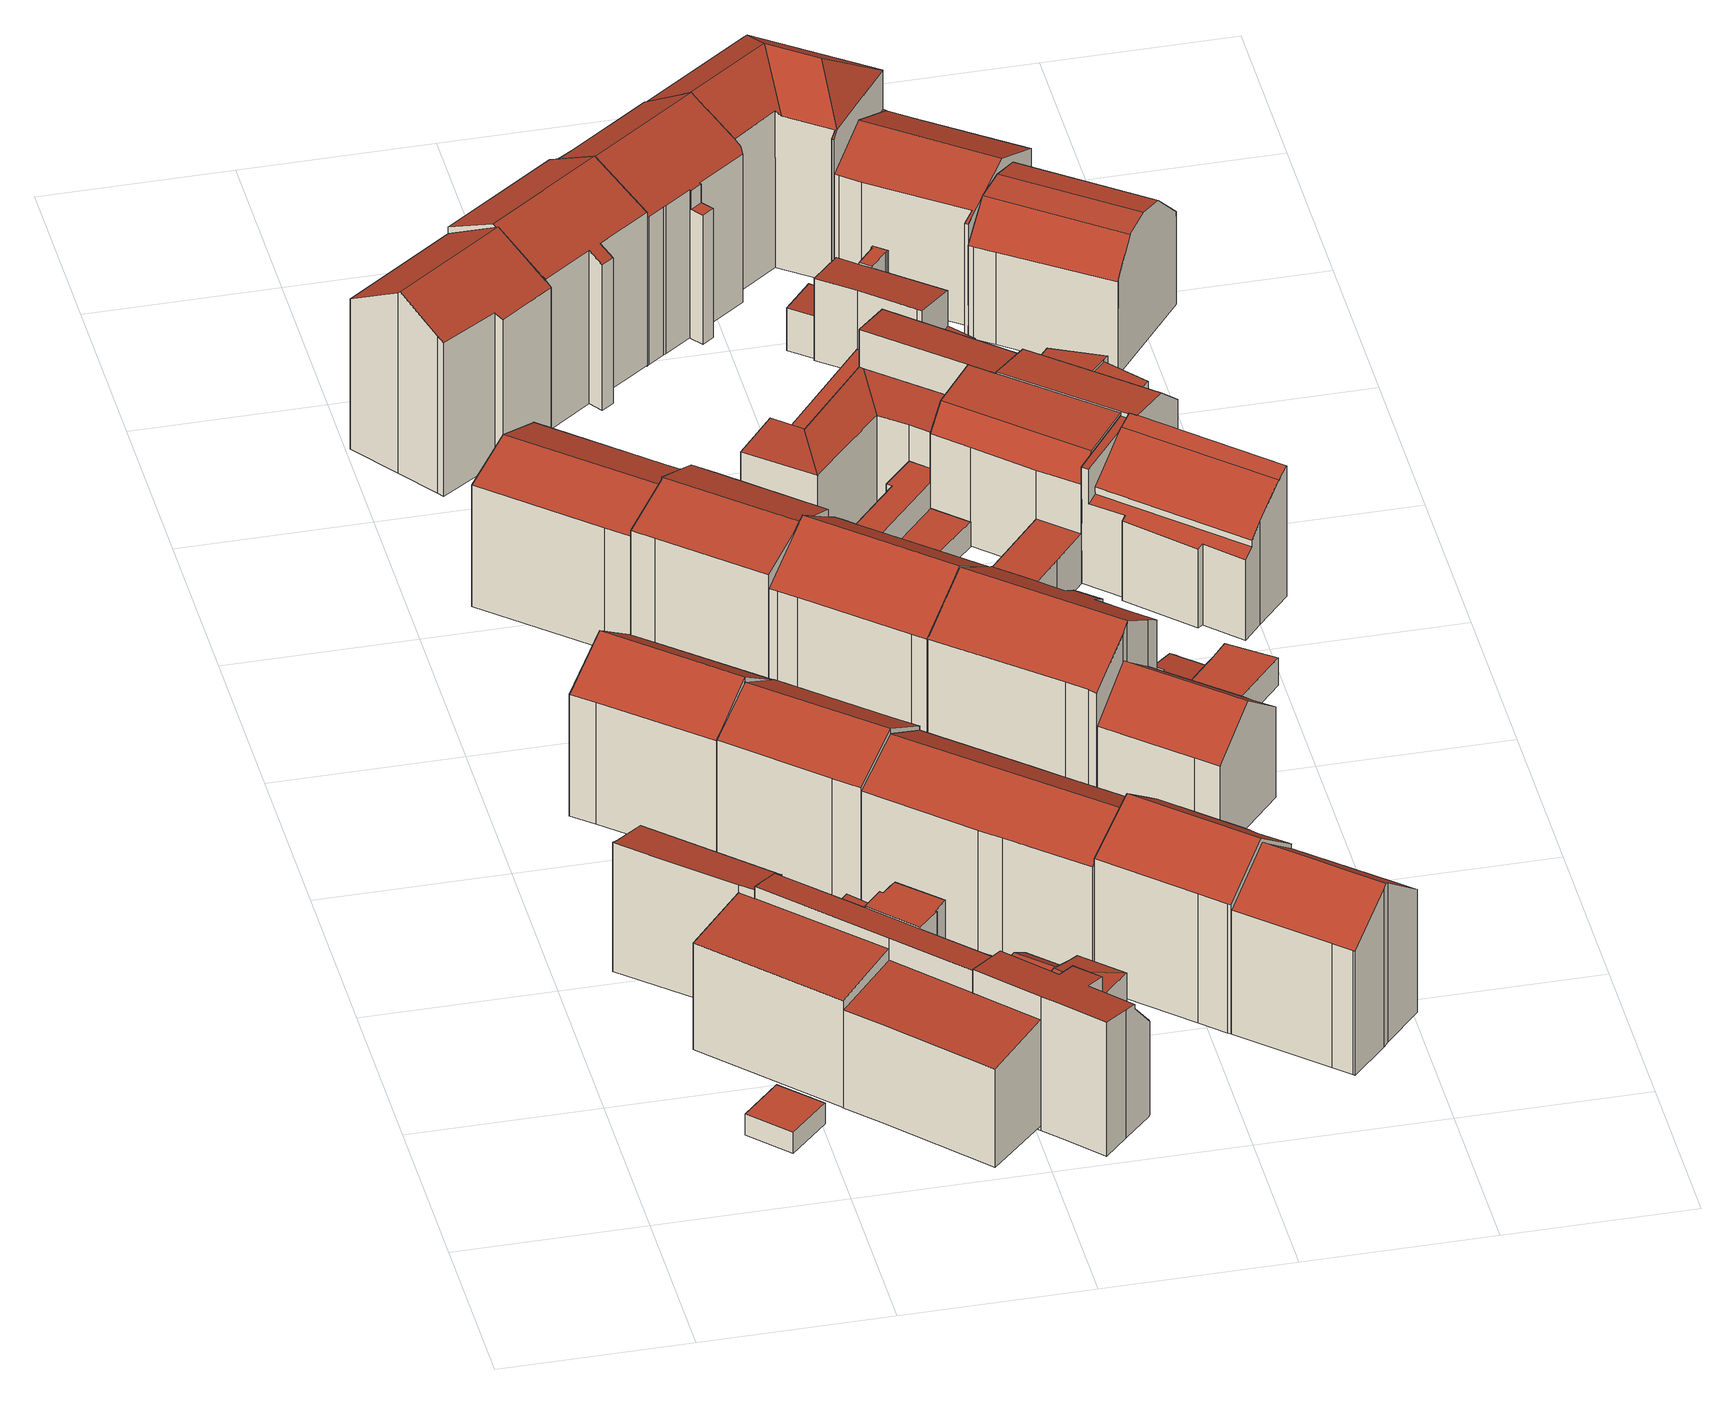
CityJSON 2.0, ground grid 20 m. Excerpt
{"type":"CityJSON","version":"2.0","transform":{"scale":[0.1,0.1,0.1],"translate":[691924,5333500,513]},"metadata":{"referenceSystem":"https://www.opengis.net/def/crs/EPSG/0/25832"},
"CityObjects":{
"building1":{"type":"Building","attributes":{"Gemeindeschluessel":"09162000","HoeheDach":"517.312","HoeheGrund":"514.780","Methode":"1000","NiedrigsteTraufeDesGebaeudes":"517.312","Geometrietyp2DReferenz":"3000","function":"31001_2000","roofType":"1000","measuredHeight":2.53},"geometry":[{"type":"MultiSurface","lod":"2","boundaries":[[[0,1,2,3]],[[3,2,4,5]],[[6,7,1,0]],[[2,1,7,4]],[[5,4,7,6]],[[5,6,0,3]]],"semantics":{"surfaces":[{"type":"WallSurface"},{"type":"RoofSurface"},{"type":"GroundSurface"}],"values":[0,0,0,1,0,2]}}]},
"building2":{"type":"Building","attributes":{"Gemeindeschluessel":"09162000","HoeheDach":"529.762","HoeheGrund":"514.410","Methode":"1000","NiedrigsteTraufeDesGebaeudes":"528.409","Geometrietyp2DReferenz":"3000","function":"31001_1000","roofType":"2100","measuredHeight":15.35,"storeysAboveGround":4},"geometry":[{"type":"MultiSurface","lod":"2","boundaries":[[[8,9,10,11,12,13]],[[14,15,16,17,18,19]],[[20,11,10,21,22,23]],[[24,25,26,27]],[[28,27,26,29,14,19]],[[29,26,25,13,12,11,20,23,16,15,14]],[[17,16,23,22]],[[8,13,25,24]],[[9,8,24,27,28,19,18,17,22,21,10]]],"semantics":{"surfaces":[{"type":"WallSurface"},{"type":"RoofSurface"},{"type":"GroundSurface"}],"values":[0,0,0,0,0,1,0,0,2]}}]},
"building3":{"type":"Building","attributes":{"Gemeindeschluessel":"09162000","HoeheDach":"528.699","HoeheGrund":"514.810","Methode":"2000","NiedrigsteTraufeDesGebaeudes":"527.477","Geometrietyp2DReferenz":"3000","function":"31001_1000","roofType":"1000","measuredHeight":13.89,"storeysAboveGround":3},"geometry":[{"type":"MultiSurface","lod":"2","boundaries":[[[30,31,32,33,34]],[[35,32,31,36]],[[37,33,32,35]],[[38,30,34,39]],[[39,34,33,37]],[[39,37,35,36,38]],[[36,31,30,38]]],"semantics":{"surfaces":[{"type":"RoofSurface"},{"type":"WallSurface"},{"type":"GroundSurface"}],"values":[0,1,1,1,1,2,1]}}]},
"building4":{"type":"Building","attributes":{"Gemeindeschluessel":"09162000","HoeheDach":"517.416","HoeheGrund":"514.180","Methode":"2000","NiedrigsteTraufeDesGebaeudes":"516.996","Geometrietyp2DReferenz":"3000","function":"31001_2000","roofType":"1000","measuredHeight":3.24},"geometry":[{"type":"MultiSurface","lod":"2","boundaries":[[[40,41,42,43]],[[44,41,40,45]],[[46,43,42,47]],[[45,40,43,46]],[[46,47,44,45]],[[47,42,41,44]]],"semantics":{"surfaces":[{"type":"RoofSurface"},{"type":"WallSurface"},{"type":"GroundSurface"}],"values":[0,1,1,1,2,1]}}]},
"building5":{"type":"Building","attributes":{"Gemeindeschluessel":"09162000","HoeheDach":"517.448","HoeheGrund":"514.120","Methode":"1000","NiedrigsteTraufeDesGebaeudes":"516.923","Geometrietyp2DReferenz":"3000","function":"31001_2000","roofType":"1000","measuredHeight":3.33},"geometry":[{"type":"MultiSurface","lod":"2","boundaries":[[[48,49,41,40]],[[50,48,40,51]],[[51,40,41,52]],[[51,52,53,50]],[[52,41,49,53]],[[53,49,48,50]]],"semantics":{"surfaces":[{"type":"RoofSurface"},{"type":"WallSurface"},{"type":"GroundSurface"}],"values":[0,1,1,2,1,1]}}]},
"building6":{"type":"Building","attributes":{"Gemeindeschluessel":"09162000","HoeheDach":"527.410","HoeheGrund":"514.720","Methode":"1000","NiedrigsteTraufeDesGebaeudes":"526.384","Geometrietyp2DReferenz":"3000","function":"31001_9998","roofType":"1000","measuredHeight":12.69,"storeysAboveGround":3},"geometry":[{"type":"MultiSurface","lod":"2","boundaries":[[[54,55,56,57,58,59]],[[58,60,61,59]],[[62,63,56,55]],[[57,56,63,64,60,58]],[[65,64,63,62]],[[55,54,59,61,65,62]],[[61,60,64,65]]],"semantics":{"surfaces":[{"type":"WallSurface"},{"type":"RoofSurface"},{"type":"GroundSurface"}],"values":[0,0,0,1,0,2,0]}}]},
"building7":{"type":"Building","attributes":{"Gemeindeschluessel":"09162000","HoeheDach":"530.060","HoeheGrund":"514.140","Methode":"2000","NiedrigsteTraufeDesGebaeudes":"523.718","Geometrietyp2DReferenz":"3000","function":"31001_9998","roofType":"2100","measuredHeight":15.92,"storeysAboveGround":4},"geometry":[{"type":"MultiSurface","lod":"2","boundaries":[[[66,67,68,69,70,71]],[[72,73,69,68]],[[74,75,76,77]],[[78,79,80,81]],[[82,83,84,85]],[[86,87,88,89,76,75,90,91,92,93]],[[91,90,75,74,94,95]],[[87,96,73,72,97,98,88]],[[99,71,70,100,101,102,84,83]],[[96,87,86,100]],[[103,99,83,82]],[[98,104,77,76,89,88]],[[66,71,99,103]],[[70,69,73,96,100]],[[101,93,92,105]],[[67,66,103,82,85,106,78,81,107,95,94,74,77,104,98,97,72,68]],[[84,102,79,78,106,85]],[[100,86,93,101]],[[101,105,80,79,102]],[[105,92,91,95,107,81,80]]],"semantics":{"surfaces":[{"type":"WallSurface"},{"type":"RoofSurface"},{"type":"GroundSurface"}],"values":[0,0,0,0,0,1,0,0,1,0,0,0,0,1,0,2,0,0,1,0]}}]},
"building8":{"type":"Building","attributes":{"Gemeindeschluessel":"09162000","HoeheDach":"532.770","HoeheGrund":"514.277","Methode":"2000","NiedrigsteTraufeDesGebaeudes":"528.733","Geometrietyp2DReferenz":"3000","function":"31001_9998","roofType":"3100","measuredHeight":18.49,"storeysAboveGround":4},"geometry":[{"type":"MultiSurface","lod":"2","boundaries":[[[108,109,110,111]],[[111,110,112,113]],[[114,115,116,117]],[[118,119,120,121]],[[122,123,112,110,109]],[[109,108,115,114]],[[121,120,117,116]],[[118,121,116,115,108,111,113,124]],[[114,117,120,119,122,109]],[[113,112,123,124]],[[118,124,123,122,119]]],"semantics":{"surfaces":[{"type":"WallSurface"},{"type":"RoofSurface"},{"type":"GroundSurface"}],"values":[0,0,0,0,1,0,0,2,1,0,0]}}]},
"building9":{"type":"Building","attributes":{"Gemeindeschluessel":"09162000","HoeheDach":"517.910","HoeheGrund":"514.280","Methode":"1000","NiedrigsteTraufeDesGebaeudes":"517.324","Geometrietyp2DReferenz":"3000","function":"31001_2000","roofType":"1000","measuredHeight":3.63},"geometry":[{"type":"MultiSurface","lod":"2","boundaries":[[[125,126,127,128]],[[125,129,130,131,126]],[[129,125,128,132,133,130]],[[132,128,127,134,133]],[[131,134,127,126]],[[130,133,134,131]]],"semantics":{"surfaces":[{"type":"WallSurface"},{"type":"GroundSurface"},{"type":"RoofSurface"}],"values":[0,1,0,2,0,0]}}]},
"building10":{"type":"Building","attributes":{"Gemeindeschluessel":"09162000","HoeheDach":"530.191","HoeheGrund":"514.220","Methode":"2000","NiedrigsteTraufeDesGebaeudes":"525.398","Geometrietyp2DReferenz":"3000","function":"31001_1000","roofType":"2100","measuredHeight":15.97,"storeysAboveGround":4},"geometry":[{"type":"MultiSurface","lod":"2","boundaries":[[[135,136,137,138]],[[139,140,141,142]],[[138,137,143,144]],[[139,145,146,147,148,149,150,151,140]],[[152,153,154,155,156,157]],[[138,144,158,135]],[[155,154,159,141,140,151,160,161,162,143,137,136,156]],[[163,160,151,150]],[[150,149,148,164,165,163]],[[166,142,141,159,154,153]],[[144,143,162,161,164,148,147,167,168,169,170,158]],[[146,145,139,142,166,153,152,157,171,170,169,168,167,147]],[[163,165,164,161,160]],[[156,136,135,158,170,171,157]]],"semantics":{"surfaces":[{"type":"WallSurface"},{"type":"RoofSurface"},{"type":"GroundSurface"}],"values":[0,0,0,0,0,1,1,0,1,0,0,2,0,0]}}]},
"building11":{"type":"Building","attributes":{"Gemeindeschluessel":"09162000","HoeheDach":"532.234","HoeheGrund":"514.040","Methode":"1000","NiedrigsteTraufeDesGebaeudes":"528.828","Geometrietyp2DReferenz":"3000","function":"31001_1000","roofType":"3100","measuredHeight":18.19,"storeysAboveGround":4},"geometry":[{"type":"MultiSurface","lod":"2","boundaries":[[[172,173,174,175,176,177]],[[178,174,173,179]],[[174,178,180,175]],[[181,182,183,184]],[[181,185,179,173,172,182]],[[186,177,176,175,180,187,188,189]],[[190,191,186,189]],[[191,183,182,172,177,186]],[[184,183,191,190]],[[185,181,184,190,189,188,187,180,178,179]]],"semantics":{"surfaces":[{"type":"RoofSurface"},{"type":"WallSurface"},{"type":"GroundSurface"}],"values":[0,1,1,1,1,1,1,0,1,2]}}]},
"building12":{"type":"Building","attributes":{"Gemeindeschluessel":"09162000","HoeheDach":"531.349","HoeheGrund":"514.490","Methode":"1000","NiedrigsteTraufeDesGebaeudes":"528.937","Geometrietyp2DReferenz":"3000","function":"31001_1000","roofType":"3100","measuredHeight":16.86,"storeysAboveGround":4},"geometry":[{"type":"MultiSurface","lod":"2","boundaries":[[[192,193,194,195,196,197]],[[198,199,200,201]],[[202,203,204,205]],[[206,194,193,192,207,202,205,208,209,198,201,210]],[[210,211,212,206]],[[205,204,213,208]],[[213,214,209,208]],[[207,192,197,215,203,202]],[[203,215,197,196,195,213,204]],[[209,214,199,198]],[[206,212,195,194]],[[195,212,211,200,199,214,213]],[[201,200,211,210]]],"semantics":{"surfaces":[{"type":"WallSurface"},{"type":"GroundSurface"},{"type":"RoofSurface"}],"values":[0,0,0,1,0,0,0,0,2,0,0,2,0]}}]},
"building13":{"type":"Building","attributes":{"Gemeindeschluessel":"09162000","HoeheDach":"536.590","HoeheGrund":"514.921","Methode":"2000","NiedrigsteTraufeDesGebaeudes":"532.468","Geometrietyp2DReferenz":"3000","function":"31001_1000","roofType":"3100","measuredHeight":21.67,"storeysAboveGround":6},"geometry":[{"type":"MultiSurface","lod":"2","boundaries":[[[216,217,218,219,220]],[[221,220,219,222]],[[222,219,218,223,224]],[[222,224,225,226,227,228,229,230,221]],[[231,232,233,234,235,223,218,217]],[[224,223,235,225]],[[230,216,220,221]],[[225,235,234,226]],[[229,231,217,216,230]],[[228,232,231,229]],[[226,234,233,227]],[[227,233,232,228]]],"semantics":{"surfaces":[{"type":"RoofSurface"},{"type":"WallSurface"},{"type":"GroundSurface"}],"values":[0,1,1,2,0,1,1,1,1,1,1,1]}}]},
"building14":{"type":"Building","attributes":{"Gemeindeschluessel":"09162000","HoeheDach":"520.390","HoeheGrund":"514.170","Methode":"2000","NiedrigsteTraufeDesGebaeudes":"517.789","Geometrietyp2DReferenz":"3000","function":"31001_2000","roofType":"1000","measuredHeight":6.22},"geometry":[{"type":"MultiSurface","lod":"2","boundaries":[[[236,237,238,239]],[[170,236,239,240]],[[241,242,243,244]],[[245,246,247,248]],[[249,250,241,244,251]],[[252,253,254,255,170,240,256,257,258,245,248]],[[254,253,252,248,247,242,241,250]],[[237,249,251,238]],[[170,255,254,250,249,237,236]],[[242,247,246,243]],[[239,238,251,244,243,246,245,258,257,256,240]]],"semantics":{"surfaces":[{"type":"RoofSurface"},{"type":"WallSurface"},{"type":"GroundSurface"}],"values":[0,1,0,1,0,2,1,1,1,0,1]}}]},
"building15":{"type":"Building","attributes":{"Gemeindeschluessel":"09162000","HoeheDach":"517.306","HoeheGrund":"514.660","Methode":"2000","NiedrigsteTraufeDesGebaeudes":"517.015","Geometrietyp2DReferenz":"3000","function":"31001_2000","roofType":"1000","measuredHeight":2.65},"geometry":[{"type":"MultiSurface","lod":"2","boundaries":[[[259,260,261,262]],[[261,263,264,262]],[[259,265,266,260]],[[260,266,263,261]],[[264,263,266,265]],[[262,264,265,259]]],"semantics":{"surfaces":[{"type":"GroundSurface"},{"type":"WallSurface"},{"type":"RoofSurface"}],"values":[0,1,1,1,2,1]}}]},
"building16":{"type":"Building","attributes":{"Gemeindeschluessel":"09162000","HoeheDach":"520.870","HoeheGrund":"514.020","Methode":"1000","NiedrigsteTraufeDesGebaeudes":"519.592","Geometrietyp2DReferenz":"3000","function":"31001_1000","roofType":"3200","measuredHeight":6.85},"geometry":[{"type":"MultiSurface","lod":"2","boundaries":[[[267,268,269,270]],[[270,269,271,272,273,274]],[[275,268,267]],[[268,275,276,271,269]],[[277,274,273,272,278,279]],[[277,267,270,274]],[[278,276,275,279]],[[279,275,267,277]],[[272,271,276,278]]],"semantics":{"surfaces":[{"type":"RoofSurface"},{"type":"WallSurface"},{"type":"GroundSurface"}],"values":[0,1,0,0,2,1,1,1,1]}}]},
"building17":{"type":"Building","attributes":{"Gemeindeschluessel":"09162000","HoeheDach":"517.440","HoeheGrund":"514.800","Methode":"2000","NiedrigsteTraufeDesGebaeudes":"517.440","Geometrietyp2DReferenz":"3000","function":"31001_2000","roofType":"1000","measuredHeight":2.64},"geometry":[{"type":"MultiSurface","lod":"2","boundaries":[[[280,281,282,283]],[[284,285,286,287]],[[288,287,286,289]],[[282,281,284,287,288]],[[280,283,289,286,285]],[[283,282,288,289]],[[280,285,284,281]]],"semantics":{"surfaces":[{"type":"WallSurface"},{"type":"RoofSurface"},{"type":"GroundSurface"}],"values":[0,0,0,1,2,0,0]}}]},
"building18":{"type":"Building","attributes":{"Gemeindeschluessel":"09162000","HoeheDach":"517.749","HoeheGrund":"514.430","Methode":"1000","NiedrigsteTraufeDesGebaeudes":"517.140","Geometrietyp2DReferenz":"3000","function":"31001_2000","roofType":"2100","measuredHeight":3.32},"geometry":[{"type":"MultiSurface","lod":"2","boundaries":[[[290,291,292,293,294,295]],[[290,295,296,297]],[[298,299,293,292]],[[300,298,292,291]],[[299,301,294,293]],[[297,296,301,299,298,300]],[[290,297,300,291]],[[296,295,294,301]]],"semantics":{"surfaces":[{"type":"GroundSurface"},{"type":"WallSurface"},{"type":"RoofSurface"}],"values":[0,1,1,1,1,2,1,1]}}]},
"building19":{"type":"Building","attributes":{"Gemeindeschluessel":"09162000","HoeheDach":"532.066","HoeheGrund":"514.361","Methode":"2000","NiedrigsteTraufeDesGebaeudes":"529.693","Geometrietyp2DReferenz":"3000","function":"31001_1000","roofType":"3100","measuredHeight":17.7,"storeysAboveGround":4},"geometry":[{"type":"MultiSurface","lod":"2","boundaries":[[[302,303,304,305,306,307]],[[308,309,307,306,310]],[[311,312,313,314]],[[315,304,303,316]],[[317,318,309,308]],[[314,313,319,320]],[[321,305,304,315]],[[316,303,302,312,311]],[[310,306,305,321]],[[319,313,312,302,307,309,318]],[[320,319,318,317]],[[308,310,321,315,316,311,314,320,317]]],"semantics":{"surfaces":[{"type":"RoofSurface"},{"type":"WallSurface"},{"type":"GroundSurface"}],"values":[0,1,1,1,1,1,1,1,1,0,1,2]}}]},
"building20":{"type":"Building","attributes":{"Gemeindeschluessel":"09162000","HoeheDach":"531.707","HoeheGrund":"514.010","Methode":"1000","NiedrigsteTraufeDesGebaeudes":"528.423","Geometrietyp2DReferenz":"3000","function":"31001_9998","roofType":"3100","measuredHeight":17.7,"storeysAboveGround":4},"geometry":[{"type":"MultiSurface","lod":"2","boundaries":[[[322,323,324,184]],[[325,326,327,328,329,330,331,322,184,332,181,179,333,334,335]],[[323,336,337,338,339,340,324]],[[333,341,342,334]],[[343,335,334,342]],[[327,326,325,344,345,346]],[[339,346,345,344,343,342,341,347,348,340]],[[181,348,347,179]],[[324,340,348,181,332,184]],[[335,343,344,325]],[[329,338,337,330]],[[331,336,323,322]],[[329,328,327,346,339,338]],[[179,347,341,333]],[[330,337,336,331]]],"semantics":{"surfaces":[{"type":"WallSurface"},{"type":"GroundSurface"},{"type":"RoofSurface"}],"values":[0,1,2,0,0,0,2,0,0,0,0,0,0,0,0]}}]},
"building21":{"type":"Building","attributes":{"Gemeindeschluessel":"09162000","HoeheDach":"536.680","HoeheGrund":"514.810","Methode":"2000","NiedrigsteTraufeDesGebaeudes":"532.215","Geometrietyp2DReferenz":"3000","function":"31001_1000","roofType":"3100","measuredHeight":21.87,"storeysAboveGround":6},"geometry":[{"type":"MultiSurface","lod":"2","boundaries":[[[349,350,351,352,353,354,355,356]],[[357,358,359,360,361,362,363,364]],[[365,366,367,368]],[[369,370,366,365]],[[371,372,370,369]],[[354,357,364,355]],[[353,352,367,366,370,372,359,358,357,354]],[[360,359,372,371]],[[371,369,365,368,351,350,349,356,363,362,361,360]],[[368,367,352,351]],[[356,355,364,363]]],"semantics":{"surfaces":[{"type":"WallSurface"},{"type":"RoofSurface"},{"type":"GroundSurface"}],"values":[0,0,0,0,0,1,1,0,2,0,0]}}]},
"building22":{"type":"Building","attributes":{"Gemeindeschluessel":"09162000","HoeheDach":"532.640","HoeheGrund":"514.260","Methode":"2000","NiedrigsteTraufeDesGebaeudes":"528.097","Geometrietyp2DReferenz":"3000","function":"31001_9998","roofType":"3100","measuredHeight":18.38,"storeysAboveGround":4},"geometry":[{"type":"MultiSurface","lod":"2","boundaries":[[[373,374,375,376]],[[377,378,379,380]],[[376,375,381,382]],[[383,384,385,386,387,388]],[[389,390,373,376,382,391,377,380,388,387,386,392,393,394,395]],[[392,396,397,393]],[[393,397,398,394]],[[373,390,389,395,399,400,401,374]],[[400,399,398,397,396,385,384]],[[394,398,399,395]],[[402,381,375,374,401,400,384,383,379,378]],[[391,402,378,377]],[[380,379,383,388]],[[382,381,402,391]],[[386,385,396,392]]],"semantics":{"surfaces":[{"type":"WallSurface"},{"type":"GroundSurface"},{"type":"RoofSurface"}],"values":[0,0,0,0,1,0,0,0,2,0,2,0,0,0,0]}}]},
"building23":{"type":"Building","attributes":{"Gemeindeschluessel":"09162000","HoeheDach":"533.515","HoeheGrund":"513.830","Methode":"1000","NiedrigsteTraufeDesGebaeudes":"529.091","Geometrietyp2DReferenz":"3000","function":"31001_1000","roofType":"3100","measuredHeight":19.68,"storeysAboveGround":4},"geometry":[{"type":"MultiSurface","lod":"2","boundaries":[[[403,404,405,406]],[[407,408,409,410,411,412]],[[413,414,407,412]],[[415,416,417,418]],[[419,420,421,406,405,422,423,424]],[[419,424,416,415]],[[425,426,404,403]],[[410,409,427,428]],[[421,420,419,415,418,429,413,412,411,410,428,430,425,403,406]],[[423,422,405,404,426,431,427,409,408]],[[429,418,417,432,414,413]],[[432,417,416,424,423,408,407,414]],[[431,426,425,430,428,427]]],"semantics":{"surfaces":[{"type":"WallSurface"},{"type":"GroundSurface"},{"type":"RoofSurface"}],"values":[0,0,0,0,0,0,0,0,1,2,0,2,0]}}]},
"building24":{"type":"Building","attributes":{"Gemeindeschluessel":"09162000","HoeheDach":"532.460","HoeheGrund":"514.070","Methode":"2000","NiedrigsteTraufeDesGebaeudes":"527.352","Geometrietyp2DReferenz":"3000","function":"31001_1000","roofType":"3100","measuredHeight":18.39,"storeysAboveGround":4},"geometry":[{"type":"MultiSurface","lod":"2","boundaries":[[[433,434,435,436]],[[437,438,439,440,441,442,433,436,443,444,445,446,447,448,449,450,451,452,453,454]],[[434,455,456,457,458,459,460,435]],[[459,461,462,463,464,465,466,467,468,469,470,471,472,460]],[[439,438,437,461,459,458]],[[444,472,471,445]],[[439,458,457,440]],[[442,455,434,433]],[[440,457,456,441]],[[451,450,449,467,466,465]],[[435,460,472,444,443,436]],[[454,462,461,437]],[[453,463,462,454]],[[451,465,464,452]],[[470,469,468,448,447,446]],[[448,468,467,449]],[[452,464,463,453]],[[441,456,455,442]],[[445,471,470,446]]],"semantics":{"surfaces":[{"type":"WallSurface"},{"type":"GroundSurface"},{"type":"RoofSurface"}],"values":[0,1,2,2,0,0,0,0,0,0,0,0,0,0,0,0,0,0,0]}}]},
"building25":{"type":"Building","attributes":{"Gemeindeschluessel":"09162000","HoeheDach":"533.030","HoeheGrund":"513.809","Methode":"2000","NiedrigsteTraufeDesGebaeudes":"528.486","Geometrietyp2DReferenz":"3000","function":"31001_1000","roofType":"3100","measuredHeight":19.22,"storeysAboveGround":4},"geometry":[{"type":"MultiSurface","lod":"2","boundaries":[[[473,474,475,476]],[[477,478,479,419]],[[474,480,481,482,483,484,475]],[[485,486,483,482,487]],[[478,488,489,487,482,481,479]],[[486,485,490,491,477,419,406,473,476,492]],[[406,419,479,481,480]],[[483,486,492,484]],[[474,473,406,480]],[[485,487,489,490]],[[491,488,478,477]],[[490,489,488,491]],[[476,475,484,492]]],"semantics":{"surfaces":[{"type":"WallSurface"},{"type":"RoofSurface"},{"type":"GroundSurface"}],"values":[0,0,1,0,1,2,0,0,0,0,0,0,0]}}]},
"building26":{"type":"Building","attributes":{"Gemeindeschluessel":"09162000","HoeheDach":"520.282","HoeheGrund":"514.282","Methode":"3210","NiedrigsteTraufeDesGebaeudes":"520.282","Geometrietyp2DReferenz":"3000","function":"31001_2000","roofType":"9999","measuredHeight":6},"geometry":[{"type":"MultiSurface","lod":"2","boundaries":[[[493,494,495,496]],[[497,498,499,500]],[[501,494,493,502,498,497,503,504]],[[498,502,505,499]],[[494,501,506,495]],[[501,504,507,506]],[[502,493,496,505]],[[507,508,500,499,505,496,495,506]],[[504,503,508,507]],[[503,497,500,508]]],"semantics":{"surfaces":[{"type":"WallSurface"},{"type":"RoofSurface"},{"type":"GroundSurface"}],"values":[0,0,1,0,0,0,0,2,0,0]}}]},
"building27":{"type":"Building","attributes":{"Gemeindeschluessel":"09162000","HoeheDach":"536.650","HoeheGrund":"514.696","Methode":"2000","NiedrigsteTraufeDesGebaeudes":"530.080","Geometrietyp2DReferenz":"3000","function":"31001_1000","roofType":"3100","measuredHeight":21.95,"storeysAboveGround":6},"geometry":[{"type":"MultiSurface","lod":"2","boundaries":[[[509,510,511,512]],[[513,514,515,516]],[[517,518,519,520]],[[521,522,523,524]],[[525,526,510,509]],[[527,528,515,514,529,530,531,511,510,526,532,533,534]],[[521,524,535,513,516,536,537,517,520,538,539,540,525,509,512]],[[523,522,541,542]],[[534,533,543,544,519,518]],[[540,532,526,525]],[[517,537,527,534,518]],[[536,528,527,537]],[[538,544,543,539]],[[521,512,511,531,541,522]],[[540,539,543,533,532]],[[535,529,514,513]],[[541,531,530,542]],[[535,524,523,542,530,529]],[[520,519,544,538]],[[516,515,528,536]]],"semantics":{"surfaces":[{"type":"WallSurface"},{"type":"RoofSurface"},{"type":"GroundSurface"}],"values":[0,0,0,0,0,1,2,1,1,0,0,0,0,0,0,0,0,0,0,0]}}]},
"building28":{"type":"Building","attributes":{"Gemeindeschluessel":"09162000","HoeheDach":"525.121","HoeheGrund":"514.213","Methode":"1000","NiedrigsteTraufeDesGebaeudes":"524.609","Geometrietyp2DReferenz":"3000","function":"31001_1000","roofType":"1000","measuredHeight":10.91,"storeysAboveGround":3},"geometry":[{"type":"MultiSurface","lod":"2","boundaries":[[[545,546,547,548,549,550]],[[551,552,553,554]],[[555,556,552,551]],[[545,553,552,556,546]],[[557,558,559,550]],[[556,555,560,547,546]],[[557,550,549,561]],[[558,557,561,562]],[[545,550,559,563]],[[547,560,564,548]],[[563,559,558,562,564,560,555,551,554]],[[545,563,554,553]],[[549,548,564,562,561]]],"semantics":{"surfaces":[{"type":"RoofSurface"},{"type":"WallSurface"},{"type":"GroundSurface"}],"values":[0,1,1,0,1,1,0,1,1,1,2,1,1]}}]},
"building29":{"type":"Building","attributes":{"Gemeindeschluessel":"09162000","HoeheDach":"517.310","HoeheGrund":"514.268","Methode":"2000","NiedrigsteTraufeDesGebaeudes":"517.310","Geometrietyp2DReferenz":"3000","function":"31001_2000","roofType":"1000","measuredHeight":3.04},"geometry":[{"type":"MultiSurface","lod":"2","boundaries":[[[565,566,567,568]],[[569,570,496,571]],[[496,570,565,568,495]],[[569,571,572,567,566]],[[568,567,572,495]],[[495,572,571,496]],[[570,569,566,565]]],"semantics":{"surfaces":[{"type":"WallSurface"},{"type":"GroundSurface"},{"type":"RoofSurface"}],"values":[0,0,1,2,0,0,0]}}]},
"building30":{"type":"Building","attributes":{"Gemeindeschluessel":"09162000","HoeheDach":"516.852","HoeheGrund":"514.129","Methode":"2000","NiedrigsteTraufeDesGebaeudes":"516.852","Geometrietyp2DReferenz":"3000","function":"31001_2000","roofType":"1000","measuredHeight":2.72},"geometry":[{"type":"MultiSurface","lod":"2","boundaries":[[[573,574,575,576]],[[577,578,579,580,575,574,581]],[[582,573,576,583,584,585,586]],[[583,580,579,584]],[[586,577,581,582]],[[576,575,580,583]],[[582,581,574,573]],[[585,578,577,586]],[[584,579,578,585]]],"semantics":{"surfaces":[{"type":"WallSurface"},{"type":"RoofSurface"},{"type":"GroundSurface"}],"values":[0,1,2,0,0,0,0,0,0]}}]},
"building31":{"type":"Building","attributes":{"Gemeindeschluessel":"09162000","HoeheDach":"528.485","HoeheGrund":"513.520","Methode":"1000","NiedrigsteTraufeDesGebaeudes":"524.227","Geometrietyp2DReferenz":"3000","function":"31001_9998","roofType":"3100","measuredHeight":14.96,"storeysAboveGround":3},"geometry":[{"type":"MultiSurface","lod":"2","boundaries":[[[587,588,589,590]],[[591,592,588,587]],[[593,592,591,594,595,596]],[[597,589,588,592,593,596,598,599]],[[600,601,602,603]],[[604,599,598,605]],[[606,600,603,607,604,605,595,594,591,587,590]],[[602,601,597,599,608]],[[607,608,599,604]],[[605,598,596,595]],[[600,606,590,589,597,601]],[[603,602,608,607]]],"semantics":{"surfaces":[{"type":"WallSurface"},{"type":"RoofSurface"},{"type":"GroundSurface"}],"values":[0,0,0,1,0,0,2,1,0,0,0,0]}}]},
"building32":{"type":"Building","attributes":{"Gemeindeschluessel":"09162000","HoeheDach":"520.323","HoeheGrund":"514.323","Methode":"3210","NiedrigsteTraufeDesGebaeudes":"520.323","Geometrietyp2DReferenz":"3000","function":"31001_2000","roofType":"9999","measuredHeight":6},"geometry":[{"type":"MultiSurface","lod":"2","boundaries":[[[609,610,611,612,613]],[[614,615,616,617,618]],[[609,613,614,618]],[[613,612,615,614]],[[612,611,616,615]],[[611,610,617,616]],[[610,609,618,617]]],"semantics":{"surfaces":[{"type":"RoofSurface"},{"type":"GroundSurface"},{"type":"WallSurface"}],"values":[0,1,2,2,2,2,2]}}]},
"building33":{"type":"Building","attributes":{"Gemeindeschluessel":"09162000","HoeheDach":"519.450","HoeheGrund":"514.299","Methode":"9999","NiedrigsteTraufeDesGebaeudes":"518.722","Geometrietyp2DReferenz":"3000","function":"31001_2463","roofType":"1000","measuredHeight":5.15,"storeysAboveGround":1},"geometry":[{"type":"MultiSurface","lod":"2","boundaries":[[[619,620,621,622]],[[619,623,624,620]],[[622,625,623,619]],[[625,626,624,623]],[[621,626,625,622]],[[620,624,626,621]]],"semantics":{"surfaces":[{"type":"GroundSurface"},{"type":"WallSurface"},{"type":"RoofSurface"}],"values":[0,1,1,2,1,1]}}]},
"building34":{"type":"Building","attributes":{"Gemeindeschluessel":"09162000","HoeheDach":"529.591","HoeheGrund":"514.172","Methode":"2000","NiedrigsteTraufeDesGebaeudes":"524.753","Geometrietyp2DReferenz":"3000","function":"31001_9998","roofType":"1000","measuredHeight":15.42,"storeysAboveGround":3},"geometry":[{"type":"MultiSurface","lod":"2","boundaries":[[[627,628,629,630,631]],[[632,633,630,629]],[[634,635,636,637]],[[638,639,635,634]],[[640,639,638,641]],[[636,642,643,637]],[[644,628,627,555]],[[629,628,644,643,642,632]],[[630,633,645,646,560,631]],[[627,631,560,555]],[[646,645,640,641]],[[632,642,636,635,639,640,645,633]],[[644,555,560,646,641,638,634,637,643]]],"semantics":{"surfaces":[{"type":"RoofSurface"},{"type":"WallSurface"},{"type":"GroundSurface"}],"values":[0,1,1,1,1,1,1,1,1,1,1,0,2]}}]},
"building35":{"type":"Building","attributes":{"Gemeindeschluessel":"09162000","HoeheDach":"529.618","HoeheGrund":"514.360","Methode":"2000","NiedrigsteTraufeDesGebaeudes":"526.140","Geometrietyp2DReferenz":"3000","function":"31001_9998","roofType":"1000","measuredHeight":15.26,"storeysAboveGround":4},"geometry":[{"type":"MultiSurface","lod":"2","boundaries":[[[647,648,627,649]],[[650,651,652,653]],[[650,653,654,655,647,649,656,657]],[[649,627,628,656]],[[648,647,655,658]],[[648,658,659,652,651,660]],[[660,651,650,657,661]],[[661,628,627,648,660]],[[661,657,656,628]],[[653,652,659,654]],[[658,655,654,659]]],"semantics":{"surfaces":[{"type":"WallSurface"},{"type":"GroundSurface"},{"type":"RoofSurface"}],"values":[0,0,1,0,0,2,0,2,0,0,0]}}]},
"building36":{"type":"Building","attributes":{"Gemeindeschluessel":"09162000","HoeheDach":"516.565","HoeheGrund":"513.850","Methode":"1000","NiedrigsteTraufeDesGebaeudes":"515.447","Geometrietyp2DReferenz":"3000","function":"31001_2000","roofType":"2100","measuredHeight":2.71},"geometry":[{"type":"MultiSurface","lod":"2","boundaries":[[[662,663,664,665]],[[666,667,668,669]],[[669,668,670,671,672,664,663,673]],[[673,663,662,674]],[[664,672,675,665]],[[666,669,673,674]],[[666,674,662,665,675,676,677,667]],[[670,677,676,671]],[[668,667,677,670]],[[671,676,675,672]]],"semantics":{"surfaces":[{"type":"WallSurface"},{"type":"RoofSurface"},{"type":"GroundSurface"}],"values":[0,0,1,0,0,0,2,0,0,0]}}]},
"building37":{"type":"Building","attributes":{"Gemeindeschluessel":"09162000","HoeheDach":"536.660","HoeheGrund":"514.587","Methode":"2000","NiedrigsteTraufeDesGebaeudes":"532.318","Geometrietyp2DReferenz":"3000","function":"31001_1000","roofType":"3100","measuredHeight":22.07,"storeysAboveGround":6},"geometry":[{"type":"MultiSurface","lod":"2","boundaries":[[[678,679,680,681]],[[682,683,684]],[[684,685,686,687,688,682]],[[689,690,691,692,693]],[[688,694,693,683,682]],[[688,687,695,696,694]],[[686,681,680,697,698,699,700,696,695,687]],[[686,685,678,681]],[[701,700,699,702]],[[679,678,685,684,683,693,692]],[[700,701,694,696]],[[679,692,691,697,680]],[[689,693,694,701,702]],[[699,698,690,689,702]],[[690,698,697,691]]],"semantics":{"surfaces":[{"type":"WallSurface"},{"type":"RoofSurface"},{"type":"GroundSurface"}],"values":[0,1,0,1,1,0,2,0,0,1,0,0,1,0,0]}}]},
"building38":{"type":"Building","attributes":{"Gemeindeschluessel":"09162000","HoeheDach":"523.918","HoeheGrund":"514.123","Methode":"2000","NiedrigsteTraufeDesGebaeudes":"522.840","Geometrietyp2DReferenz":"3000","function":"31001_1000","roofType":"2100","measuredHeight":9.79,"storeysAboveGround":2},"geometry":[{"type":"MultiSurface","lod":"2","boundaries":[[[703,704,705,706]],[[707,708,709,710,705,704,711,712]],[[712,713,714,707]],[[706,705,710,576]],[[573,709,708,715]],[[716,711,704,703]],[[707,714,715,708]],[[715,714,713,716,703,706,576,573]],[[713,712,711,716]],[[576,710,709,573]]],"semantics":{"surfaces":[{"type":"WallSurface"},{"type":"RoofSurface"},{"type":"GroundSurface"}],"values":[0,1,0,0,0,0,0,2,0,0]}}]},
"building39":{"type":"Building","attributes":{"Gemeindeschluessel":"09162000","HoeheDach":"516.719","HoeheGrund":"513.360","Methode":"1000","NiedrigsteTraufeDesGebaeudes":"516.719","Geometrietyp2DReferenz":"3000","function":"31001_2000","roofType":"1000","measuredHeight":3.36},"geometry":[{"type":"MultiSurface","lod":"2","boundaries":[[[717,718,719,720,721,722]],[[723,724,725,726,727,728]],[[729,730,717,722]],[[726,725,731,732,733,734,719,718,717,730,727]],[[735,736,724,723,728,729,722,721,720,737,738]],[[720,719,734,737]],[[738,733,732,735]],[[728,727,730,729]],[[724,736,735,732,731,725]],[[733,738,737,734]]],"semantics":{"surfaces":[{"type":"WallSurface"},{"type":"RoofSurface"},{"type":"GroundSurface"}],"values":[0,0,0,1,2,0,0,0,0,0]}}]},
"building40":{"type":"Building","attributes":{"Gemeindeschluessel":"09162000","HoeheDach":"518.673","HoeheGrund":"514.084","Methode":"2000","NiedrigsteTraufeDesGebaeudes":"517.796","Geometrietyp2DReferenz":"3000","function":"31001_2000","roofType":"1000","measuredHeight":4.59},"geometry":[{"type":"MultiSurface","lod":"2","boundaries":[[[583,739,740,576]],[[741,742,743,744,745,746,747,740,739]],[[706,747,746,703]],[[748,742,741,749]],[[749,741,739,583]],[[750,745,744,751]],[[752,743,742,748]],[[583,576,706,703,750,751,752,748,749]],[[576,740,747,706]],[[751,744,743,752]],[[703,746,745,750]]],"semantics":{"surfaces":[{"type":"WallSurface"},{"type":"RoofSurface"},{"type":"GroundSurface"}],"values":[0,1,0,0,0,0,0,2,0,0,0]}}]},
"building41":{"type":"Building","attributes":{"Gemeindeschluessel":"09162000","HoeheDach":"522.966","HoeheGrund":"514.609","Methode":"3100","NiedrigsteTraufeDesGebaeudes":"522.966","Geometrietyp2DReferenz":"3000","function":"31001_2000","roofType":"1000","measuredHeight":8.36,"storeysAboveGround":1},"geometry":[{"type":"MultiSurface","lod":"2","boundaries":[[[753,754,755,756]],[[757,758,759,760]],[[756,755,761,760,759,762,763,764]],[[765,766,764,763]],[[754,767,761,755]],[[768,765,763,762]],[[767,757,760,761]],[[766,765,768,758,757,767,754,753]],[[758,768,762,759]],[[766,753,756,764]]],"semantics":{"surfaces":[{"type":"WallSurface"},{"type":"GroundSurface"},{"type":"RoofSurface"}],"values":[0,0,1,0,0,0,0,2,0,0]}}]},
"building42":{"type":"Building","attributes":{"Gemeindeschluessel":"09162000","HoeheDach":"529.834","HoeheGrund":"514.109","Methode":"2000","NiedrigsteTraufeDesGebaeudes":"526.551","Geometrietyp2DReferenz":"3000","function":"31001_9998","roofType":"1000","measuredHeight":15.72,"storeysAboveGround":3},"geometry":[{"type":"MultiSurface","lod":"2","boundaries":[[[769,770,771,772,773]],[[774,775,776,777,770,769]],[[778,779,772,771,780,781,782]],[[778,782,775,774,783]],[[773,772,779,784]],[[781,776,775,782]],[[780,777,776,781]],[[771,770,777,780]],[[778,783,784,779]],[[773,784,783,774,769]]],"semantics":{"surfaces":[{"type":"WallSurface"},{"type":"RoofSurface"},{"type":"GroundSurface"}],"values":[0,1,2,0,0,0,0,0,0,1]}}]},
"building43":{"type":"Building","attributes":{"Gemeindeschluessel":"09162000","HoeheDach":"529.974","HoeheGrund":"514.438","Methode":"2000","NiedrigsteTraufeDesGebaeudes":"523.804","Geometrietyp2DReferenz":"3000","function":"31001_1000","roofType":"2100","measuredHeight":15.54,"storeysAboveGround":3},"geometry":[{"type":"MultiSurface","lod":"2","boundaries":[[[785,786,787,788,789,790]],[[650,791,792,657]],[[793,794,786,785,795,796]],[[797,798,799,800]],[[801,802,803,804]],[[789,805,792,791,806]],[[650,804,803,807,806,791]],[[802,801,798,797]],[[789,806,807,808,790]],[[794,809,810,811,787,786]],[[812,788,787,811]],[[813,657,792,805,814,815]],[[797,800,796,795,808,807,803,802]],[[793,796,800,799]],[[811,810,815,814,812]],[[794,793,799,798,801,804,650,657,813,809]],[[805,789,788,812,814]],[[795,785,790,808]],[[813,815,810,809]]],"semantics":{"surfaces":[{"type":"RoofSurface"},{"type":"WallSurface"},{"type":"GroundSurface"}],"values":[0,1,1,1,1,0,1,1,1,1,1,1,0,1,0,2,1,1,1]}}]},
"building44":{"type":"Building","attributes":{"Gemeindeschluessel":"09162000","HoeheDach":"518.553","HoeheGrund":"514.060","Methode":"2000","NiedrigsteTraufeDesGebaeudes":"517.617","Geometrietyp2DReferenz":"3000","function":"31001_2000","roofType":"1000","measuredHeight":4.49,"storeysAboveGround":1},"geometry":[{"type":"MultiSurface","lod":"2","boundaries":[[[771,780,816,817]],[[818,819,820,821]],[[771,822,823,818,821,780]],[[821,820,816,780]],[[818,823,824,819]],[[822,771,817,825]],[[817,816,820,819,824,825]],[[823,822,825,824]]],"semantics":{"surfaces":[{"type":"WallSurface"},{"type":"GroundSurface"},{"type":"RoofSurface"}],"values":[0,0,1,0,0,0,2,0]}}]},
"building45":{"type":"Building","attributes":{"Gemeindeschluessel":"09162000","HoeheDach":"530.774","HoeheGrund":"514.314","Methode":"2000","NiedrigsteTraufeDesGebaeudes":"527.603","Geometrietyp2DReferenz":"3000","function":"31001_1000","roofType":"3100","measuredHeight":16.46,"storeysAboveGround":4},"geometry":[{"type":"MultiSurface","lod":"2","boundaries":[[[826,827,828,829]],[[830,831,832,833]],[[834,828,827,835,836,837]],[[838,839,840,841]],[[834,831,830,829,828]],[[842,837,836]],[[843,844,845,846]],[[846,845,839,838]],[[832,831,834,837,840,839,845,844]],[[836,847,842]],[[830,833,843,846,838,841,848,849,826,829]],[[840,837,842,847,848,841]],[[832,844,843,833]],[[849,848,847,836,835]],[[849,835,827,826]]],"semantics":{"surfaces":[{"type":"WallSurface"},{"type":"RoofSurface"},{"type":"GroundSurface"}],"values":[0,0,1,0,0,0,0,0,1,1,2,0,0,0,0]}}]},
"building46":{"type":"Building","attributes":{"Gemeindeschluessel":"09162000","HoeheDach":"518.441","HoeheGrund":"514.060","Methode":"2000","NiedrigsteTraufeDesGebaeudes":"517.527","Geometrietyp2DReferenz":"3000","function":"31001_2000","roofType":"1000","measuredHeight":4.38},"geometry":[{"type":"MultiSurface","lod":"2","boundaries":[[[781,780,821,850]],[[781,850,851,852]],[[852,851,853,854]],[[780,781,852,854]],[[821,780,854,853]],[[850,821,853,851]]],"semantics":{"surfaces":[{"type":"GroundSurface"},{"type":"WallSurface"},{"type":"RoofSurface"}],"values":[0,1,2,1,1,1]}}]},
"building47":{"type":"Building","attributes":{"Gemeindeschluessel":"09162000","HoeheDach":"529.720","HoeheGrund":"514.063","Methode":"2000","NiedrigsteTraufeDesGebaeudes":"525.113","Geometrietyp2DReferenz":"3000","function":"31001_9998","roofType":"3100","measuredHeight":15.66,"storeysAboveGround":4},"geometry":[{"type":"MultiSurface","lod":"2","boundaries":[[[855,856,857,858]],[[859,860,861,862]],[[863,864,865,866]],[[867,868,869,870]],[[871,872,873,874]],[[858,857,864,863]],[[860,873,872,875,867,870,861]],[[862,861,870,869,876,856,855]],[[860,859,874,873]],[[877,865,864,857,856,876]],[[859,862,855,858,863,866,878,871,874]],[[868,877,876,869]],[[866,865,877,868,867,875,878]],[[878,875,872,871]]],"semantics":{"surfaces":[{"type":"WallSurface"},{"type":"RoofSurface"},{"type":"GroundSurface"}],"values":[0,0,0,1,0,0,1,0,0,1,2,1,0,0]}}]}
},
"vertices":[
[199,108,18],[199,108,43],[158,67,43],[158,67,18],[119,107,43],[119,107,18],[160,148,18],[160,148,43],
[179,307,14],[198,327,14],[208,337,14],[208,337,154],[198,327,157],[179,307,164],[56,406,168],[57,408,167],[62,412,166],[62,412,14],[57,408,14],[56,406,14],[207,337,154],[207,337,14],[93,447,14],[93,447,154],[173,300,14],[173,300,167],[160,313,166],[160,313,14],[92,374,14],[92,374,167],
[222,131,145],[281,189,157],[173,300,157],[160,313,157],[102,257,145],[173,300,18],[281,189,18],[160,313,18],[222,131,18],[102,257,18],
[119,477,44],[166,529,44],[140,552,40],[93,500,40],[166,529,12],[119,477,12],[93,500,12],[140,552,12],
[145,454,39],[191,506,39],[145,454,11],[119,477,11],[166,529,11],[191,506,11],
[253,99,17],[344,2,17],[344,2,134],[253,99,134],[222,131,134],[222,131,17],[281,189,144],[281,189,17],[402,59,17],[402,59,144],[348,117,144],[348,117,17],
[348,117,11],[375,145,11],[398,169,11],[398,169,107],[375,145,163],[348,117,171],[362,204,11],[362,204,110],[309,285,11],[309,285,165],[350,245,165],[350,245,11],[208,337,11],[208,337,143],[215,345,125],[215,345,11],[173,300,11],[173,300,171],[179,307,169],[179,307,11],[316,206,165],[338,228,165],[336,229,165],[344,238,165],[303,280,165],[294,270,165],[291,273,165],[272,253,165],[303,280,11],[294,270,11],[338,228,112],[338,228,11],[336,229,11],[281,189,170],[316,206,163],[272,253,163],[199,328,163],[281,189,11],[344,238,11],[291,273,116],[199,328,11],[291,273,11],
[113,712,13],[113,712,198],[152,755,157],[152,755,13],[175,735,157],[175,735,13],[73,669,158],[73,669,13],[95,650,13],[95,650,158],[233,605,13],[233,605,197],[195,562,158],[195,562,13],[233,605,198],[272,648,158],[272,648,13],
[273,333,13],[333,400,13],[333,400,43],[273,333,43],[268,338,13],[236,368,13],[295,434,13],[268,338,44],[236,368,49],[295,434,49],
[384,155,157],[384,155,162],[431,104,162],[431,104,157],[480,28,12],[480,28,165],[455,2,172],[455,2,12],[448,121,158],[448,121,129],[491,39,12],[509,57,12],[511,60,12],[511,60,124],[509,57,128],[491,39,157],[491,39,162],[395,66,12],[402,59,12],[402,59,172],[395,66,172],[348,117,172],[348,117,12],[398,169,133],[419,41,172],[454,79,162],[472,97,157],[463,107,157],[454,79,157],[472,97,127],[472,97,128],[419,41,12],[472,97,12],[463,107,12],[448,121,12],[398,169,12],[384,155,12],
[353,498,192],[392,541,159],[369,561,159],[272,648,159],[256,631,172],[233,605,192],[369,561,10],[392,541,10],[272,648,10],[353,497,10],[353,497,192],[314,454,158],[314,454,10],[353,498,10],[195,562,159],[256,631,10],[233,605,10],[195,562,10],[290,476,10],[290,476,158],
[189,909,15],[222,946,15],[230,955,15],[230,955,183],[222,946,179],[189,909,160],[140,1116,15],[140,1116,160],[248,1020,159],[248,1020,15],[167,929,15],[167,929,160],[58,1027,160],[58,1027,15],[270,1000,15],[188,910,15],[99,1071,15],[139,1115,15],[270,1001,15],[270,1001,159],[270,1000,160],[99,1071,183],[139,1115,160],[188,910,160],
[36,1254,234],[38,1252,236],[155,1336,236],[117,1388,198],[0,1303,198],[0,1303,19],[117,1388,19],[191,1288,200],[191,1288,19],[195,1282,19],[138,1240,19],[131,1246,19],[71,1206,19],[66,1213,19],[36,1254,19],[66,1213,207],[71,1206,202],[131,1246,200],[138,1240,195],[195,1282,195],
[398,169,48],[414,186,48],[378,221,48],[362,204,48],[362,204,12],[435,208,74],[460,234,74],[424,269,74],[399,243,74],[439,285,12],[439,285,60],[475,250,60],[475,250,12],[414,186,60],[422,195,65],[378,221,60],[460,234,12],[435,208,12],[422,195,12],[414,186,12],[378,221,12],[399,243,12],[424,269,12],
[149,1166,17],[170,1189,17],[190,1169,17],[169,1147,17],[190,1169,43],[169,1147,43],[149,1166,40],[170,1189,40],
[461,156,66],[460,221,79],[454,228,79],[422,195,66],[475,250,70],[475,250,10],[454,228,10],[422,195,10],[525,222,66],[485,261,66],[461,156,10],[485,261,10],[525,222,10],
[190,1169,18],[190,1169,44],[170,1189,44],[170,1189,18],[210,1190,44],[210,1190,18],[187,1210,18],[187,1210,44],[167,1191,44],[167,1191,18],
[192,1127,14],[169,1147,14],[190,1169,14],[210,1190,14],[214,1195,14],[238,1173,14],[238,1173,41],[192,1127,42],[190,1169,47],[210,1190,47],[169,1147,47],[214,1195,47],
[345,855,191],[348,858,189],[383,898,169],[290,982,169],[270,1000,169],[231,957,191],[230,954,14],[230,954,190],[270,1000,14],[343,852,14],[343,852,189],[303,807,167],[303,807,14],[383,898,14],[348,858,14],[189,909,14],[189,909,167],[209,891,167],[209,891,14],[290,982,14],
[410,366,10],[410,366,154],[314,454,155],[574,348,10],[550,325,10],[548,324,10],[547,323,10],[507,284,10],[505,282,10],[430,348,10],[352,497,10],[488,455,10],[509,436,10],[588,366,10],[430,348,154],[505,282,154],[507,284,156],[547,323,187],[352,497,187],[488,455,154],[509,436,154],[588,366,154],[574,348,167],[550,325,185],[548,324,186],[392,541,154],[353,497,187],
[151,1341,18],[186,1295,18],[191,1288,18],[191,1288,201],[186,1295,205],[151,1341,237],[117,1388,206],[117,1388,18],[272,1429,237],[307,1382,205],[312,1375,201],[312,1375,18],[307,1382,18],[272,1429,18],[238,1475,18],[238,1475,206],[253,1312,18],[253,1312,192],[243,1326,201],[243,1326,18],[266,1321,18],[266,1321,192],[256,1335,18],[256,1335,201],
[434,690,13],[434,690,151],[421,702,151],[421,702,13],[303,807,13],[303,807,151],[343,852,192],[343,852,13],[327,786,151],[327,786,13],[348,857,196],[348,858,196],[383,898,160],[383,898,13],[348,858,13],[348,857,13],[478,741,13],[457,716,13],[310,801,13],[392,909,13],[399,903,13],[414,888,13],[521,792,13],[392,909,151],[399,903,151],[414,888,151],[521,792,152],[478,741,196],[457,716,174],[310,801,151],
[697,269,8],[697,269,161],[699,266,161],[699,266,8],[548,324,204],[549,324,205],[574,348,180],[574,348,8],[549,324,8],[548,324,8],[507,284,8],[507,284,162],[616,182,8],[616,182,162],[592,204,162],[592,204,8],[619,179,8],[659,222,8],[699,265,8],[699,265,162],[659,222,205],[619,179,162],[671,291,8],[671,291,161],[588,366,163],[588,366,8],[510,281,8],[662,300,8],[662,300,162],[510,281,162],
[548,589,11],[548,589,153],[434,690,152],[434,690,11],[644,651,11],[617,617,11],[616,616,11],[610,608,11],[574,565,11],[567,572,11],[478,741,11],[521,792,11],[547,769,11],[582,735,11],[584,738,11],[593,748,11],[617,727,11],[608,717,11],[606,715,11],[635,688,11],[652,673,11],[657,668,11],[567,572,153],[574,565,152],[610,608,187],[616,616,194],[617,617,195],[478,741,195],[644,651,168],[657,668,154],[652,673,154],[635,688,154],[606,715,154],[608,717,152],[617,727,144],[593,748,144],[584,738,152],[582,735,154],[547,769,153],[521,792,153],
[784,191,8],[784,191,155],[800,176,155],[800,176,8],[702,103,8],[702,103,156],[619,179,156],[699,266,156],[660,223,200],[762,129,200],[764,132,198],[803,174,155],[759,125,8],[764,132,8],[759,125,197],[719,87,156],[721,85,156],[721,85,8],[719,87,8],[803,174,8],
[519,1049,73],[454,977,73],[454,977,13],[519,1049,13],[477,1057,73],[507,1089,73],[507,1089,13],[477,1057,13],[418,938,73],[533,1065,73],[482,1052,73],[397,958,73],[533,1065,13],[418,938,13],[397,958,13],[482,1052,13],
[426,1458,17],[426,1458,194],[375,1421,194],[375,1421,17],[334,1391,17],[334,1391,194],[332,1390,194],[332,1390,17],[238,1475,17],[238,1475,200],[243,1479,200],[243,1479,17],[385,1408,17],[385,1408,171],[373,1399,171],[373,1399,17],[426,1466,17],[426,1466,198],[312,1375,194],[314,1377,194],[363,1412,194],[364,1411,193],[376,1420,193],[421,1473,203],[387,1512,236],[272,1429,236],[363,1412,17],[314,1377,17],[312,1375,17],[264,1493,17],[351,1556,17],[421,1473,17],[376,1420,171],[364,1411,171],[351,1556,200],[264,1493,200],
[480,1112,116],[483,1184,121],[480,1187,121],[406,1099,121],[405,1099,121],[402,1027,116],[533,1065,12],[533,1065,116],[507,1089,116],[507,1089,12],[570,1107,12],[570,1107,121],[338,1082,116],[338,1082,12],[402,1027,12],[480,1187,12],[377,1124,121],[377,1124,12],[480,1112,12],[406,1099,12],
[489,953,13],[489,953,43],[482,951,43],[482,951,13],[552,1018,43],[552,1018,13],[519,1049,43],[454,977,43],
[510,1328,11],[510,1328,39],[560,1284,39],[560,1284,11],[377,1124,39],[406,1099,39],[480,1187,39],[528,1246,39],[356,1142,39],[356,1142,11],[528,1246,11],[480,1187,11],[406,1099,11],[377,1124,11],
[730,575,5],[730,575,112],[750,557,113],[750,557,5],[723,581,5],[723,581,113],[646,649,113],[646,649,5],[644,651,5],[644,651,113],[713,516,155],[616,616,147],[610,608,155],[676,474,5],[676,474,112],[655,493,112],[655,493,5],[610,608,5],[616,616,5],[713,516,5],[574,565,5],[574,565,113],
[606,968,73],[508,855,73],[546,821,73],[610,896,73],[643,934,73],[643,934,13],[610,896,13],[546,821,13],[508,855,13],[606,968,13],
[451,1376,13],[483,1420,13],[506,1401,13],[474,1357,13],[451,1376,64],[483,1420,57],[474,1357,64],[506,1401,57],
[570,1107,166],[593,1086,166],[628,1122,157],[512,1227,157],[480,1187,166],[628,1122,152],[512,1227,152],[566,1210,12],[566,1210,120],[604,1175,120],[604,1175,12],[530,1242,12],[530,1242,120],[531,1243,118],[531,1243,12],[644,1139,120],[644,1139,12],[593,1086,12],[528,1246,118],[528,1246,12],
[533,1065,14],[533,1065,158],[570,1107,14],[643,934,14],[643,934,132],[606,968,131],[606,968,14],[552,1018,14],[519,1049,14],[593,1086,14],[696,995,14],[519,1049,132],[552,1018,132],[657,951,158],[696,995,166],
[684,752,9],[684,752,31],[675,761,31],[675,761,9],[696,713,9],[733,755,9],[733,755,24],[696,713,35],[706,778,25],[702,782,25],[697,786,25],[670,736,36],[670,736,9],[697,786,9],[702,782,9],[706,778,9],
[516,1465,193],[521,1471,199],[521,1471,16],[516,1465,16],[588,1557,199],[523,1538,237],[523,1470,199],[518,1463,193],[518,1463,16],[588,1558,16],[588,1558,199],[387,1512,237],[421,1473,202],[470,1509,203],[475,1505,199],[474,1575,237],[473,1644,199],[488,1633,16],[473,1644,16],[470,1509,16],[421,1473,16],[351,1556,16],[467,1640,16],[467,1640,199],[351,1556,199],
[599,1323,11],[599,1323,98],[564,1281,109],[564,1281,11],[506,1401,98],[474,1357,109],[510,1328,109],[560,1284,109],[536,1376,98],[525,1385,98],[525,1385,11],[506,1401,11],[474,1357,11],[536,1376,11],
[696,713,37],[725,746,37],[733,755,37],[733,755,4],[725,746,4],[696,713,4],[693,655,4],[708,642,4],[708,642,37],[693,655,37],[667,679,37],[667,679,4],[686,701,4],[686,701,37],[709,643,37],[728,665,37],[794,739,37],[749,774,37],[728,665,4],[709,643,4],[749,774,4],[794,739,4],
[528,1246,57],[560,1284,57],[531,1243,56],[530,1242,56],[566,1210,48],[623,1278,48],[622,1303,51],[599,1323,56],[564,1281,56],[530,1242,11],[531,1243,11],[622,1303,11],[623,1278,11],[566,1210,11],
[536,1376,100],[525,1385,100],[525,1385,16],[536,1376,16],[542,1407,100],[544,1409,100],[544,1409,16],[542,1407,16],[543,1406,16],[557,1398,16],[555,1396,16],[554,1396,16],[555,1396,100],[554,1396,100],[543,1406,100],[557,1398,100],
[628,1123,164],[644,1139,144],[644,1139,11],[593,1086,11],[593,1086,168],[743,1021,164],[764,1044,137],[690,1111,136],[648,1144,138],[709,983,11],[696,995,11],[648,1144,11],[690,1111,11],[764,1044,11],[709,983,168],[696,995,168],
[786,816,125],[796,828,137],[821,855,164],[692,975,164],[688,971,160],[657,936,125],[643,934,153],[696,995,163],[777,806,14],[796,828,14],[786,816,117],[777,806,110],[737,836,108],[737,836,14],[742,840,14],[742,840,111],[675,897,14],[675,897,109],[679,901,112],[679,901,14],[703,988,163],[649,928,153],[649,928,112],[657,936,117],[832,868,14],[832,868,170],[821,855,163],[692,975,163],[709,983,14],[703,988,170],[709,983,170],
[648,1144,56],[644,1139,56],[739,1240,11],[739,1240,56],[734,1234,56],[734,1234,11],[604,1175,11],[688,1279,11],[688,1279,46],[604,1175,48],
[612,1538,13],[612,1538,152],[714,1462,152],[714,1462,13],[628,1361,13],[628,1361,146],[625,1363,146],[625,1363,13],[675,1417,178],[592,1554,152],[591,1555,152],[553,1510,178],[522,1460,13],[522,1460,152],[518,1463,152],[518,1463,13],[553,1510,152],[635,1374,13],[635,1374,152],[541,1444,152],[541,1444,13],[588,1558,152],[588,1558,13],[592,1554,13],
[771,1203,11],[771,1203,46],[690,1111,45],[734,1234,54],[648,1144,54],
[714,1462,11],[714,1462,122],[717,1460,122],[717,1460,11],[632,1357,11],[632,1357,121],[628,1361,121],[628,1361,11],[737,1445,11],[737,1445,122],[837,1369,122],[837,1369,11],[773,1289,161],[792,1314,167],[668,1408,167],[648,1384,161],[755,1266,11],[755,1266,123],[652,1343,121],[652,1343,11],[756,1267,125],[689,1432,161],[812,1338,161],[756,1267,11]
]}
